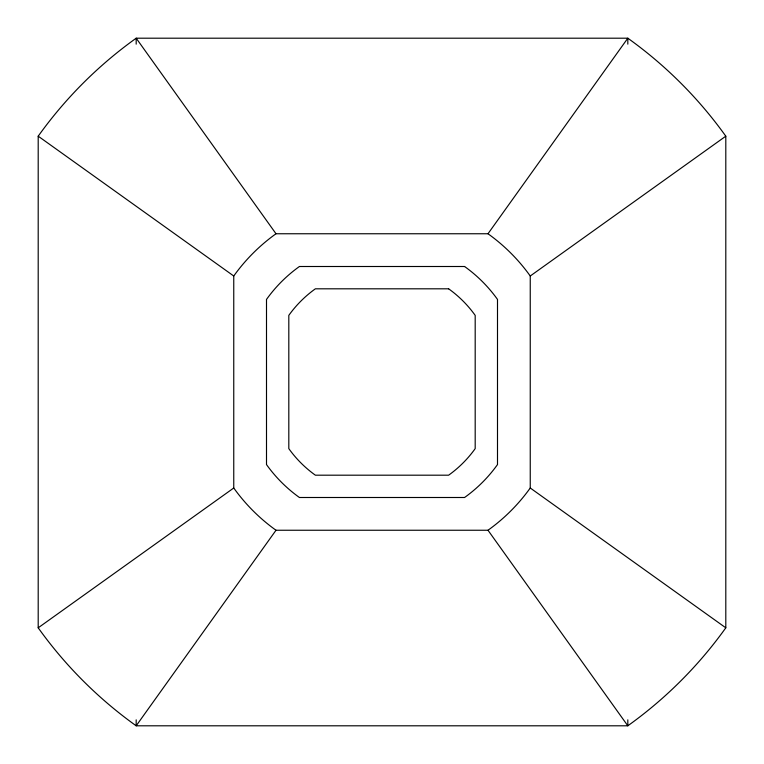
<?xml version="1.0" encoding="UTF-8"?>
<svg xmlns="http://www.w3.org/2000/svg" width="764" height="764" viewBox="0 0 764 764"><rect width="100%" height="100%" fill="white"/><g stroke="black" fill="none" stroke-linecap="round" stroke-linejoin="round"><path stroke-width="1.15" d="M276.005 530.245A182.243 182.243 0 0 1 233.755 487.995L233.755 276.005A182.243 182.243 0 0 1 276.005 233.755L487.995 233.755A182.243 182.243 0 0 1 530.245 276.005L530.245 487.995A182.243 182.243 0 0 1 487.995 530.245L276.005 530.245L136.183 725.8A422.635 422.635 0 0 1 38.2 627.817L38.2 136.183A422.635 422.635 0 0 1 136.183 38.2L627.817 38.2A422.635 422.635 0 0 1 725.8 136.183L725.8 627.817A422.635 422.635 0 0 1 627.817 725.8L136.183 725.8L136.183 719.85M487.995 233.755L627.817 38.2L627.817 44.15M38.2 627.817L233.755 487.995M530.245 276.005L725.8 136.183M38.2 136.183L233.755 276.005M530.245 487.995L725.8 627.817M276.005 233.755L136.183 38.2L136.183 44.15M487.995 530.245L627.817 725.8L627.817 719.85M464.579 266.502L299.421 266.502A141.989 141.989 0 0 0 266.502 299.421L266.502 464.579A141.989 141.989 0 0 0 299.421 497.498L464.579 497.498A141.989 141.989 0 0 0 497.498 464.579L497.498 299.421A141.989 141.989 0 0 0 464.579 266.502M448.63 288.811L315.37 288.811A114.562 114.562 0 0 0 288.811 315.37L288.811 448.63A114.562 114.562 0 0 0 315.37 475.189L448.63 475.189A114.562 114.562 0 0 0 475.189 448.63L475.189 315.37A114.562 114.562 0 0 0 448.63 288.811"/></g></svg>
